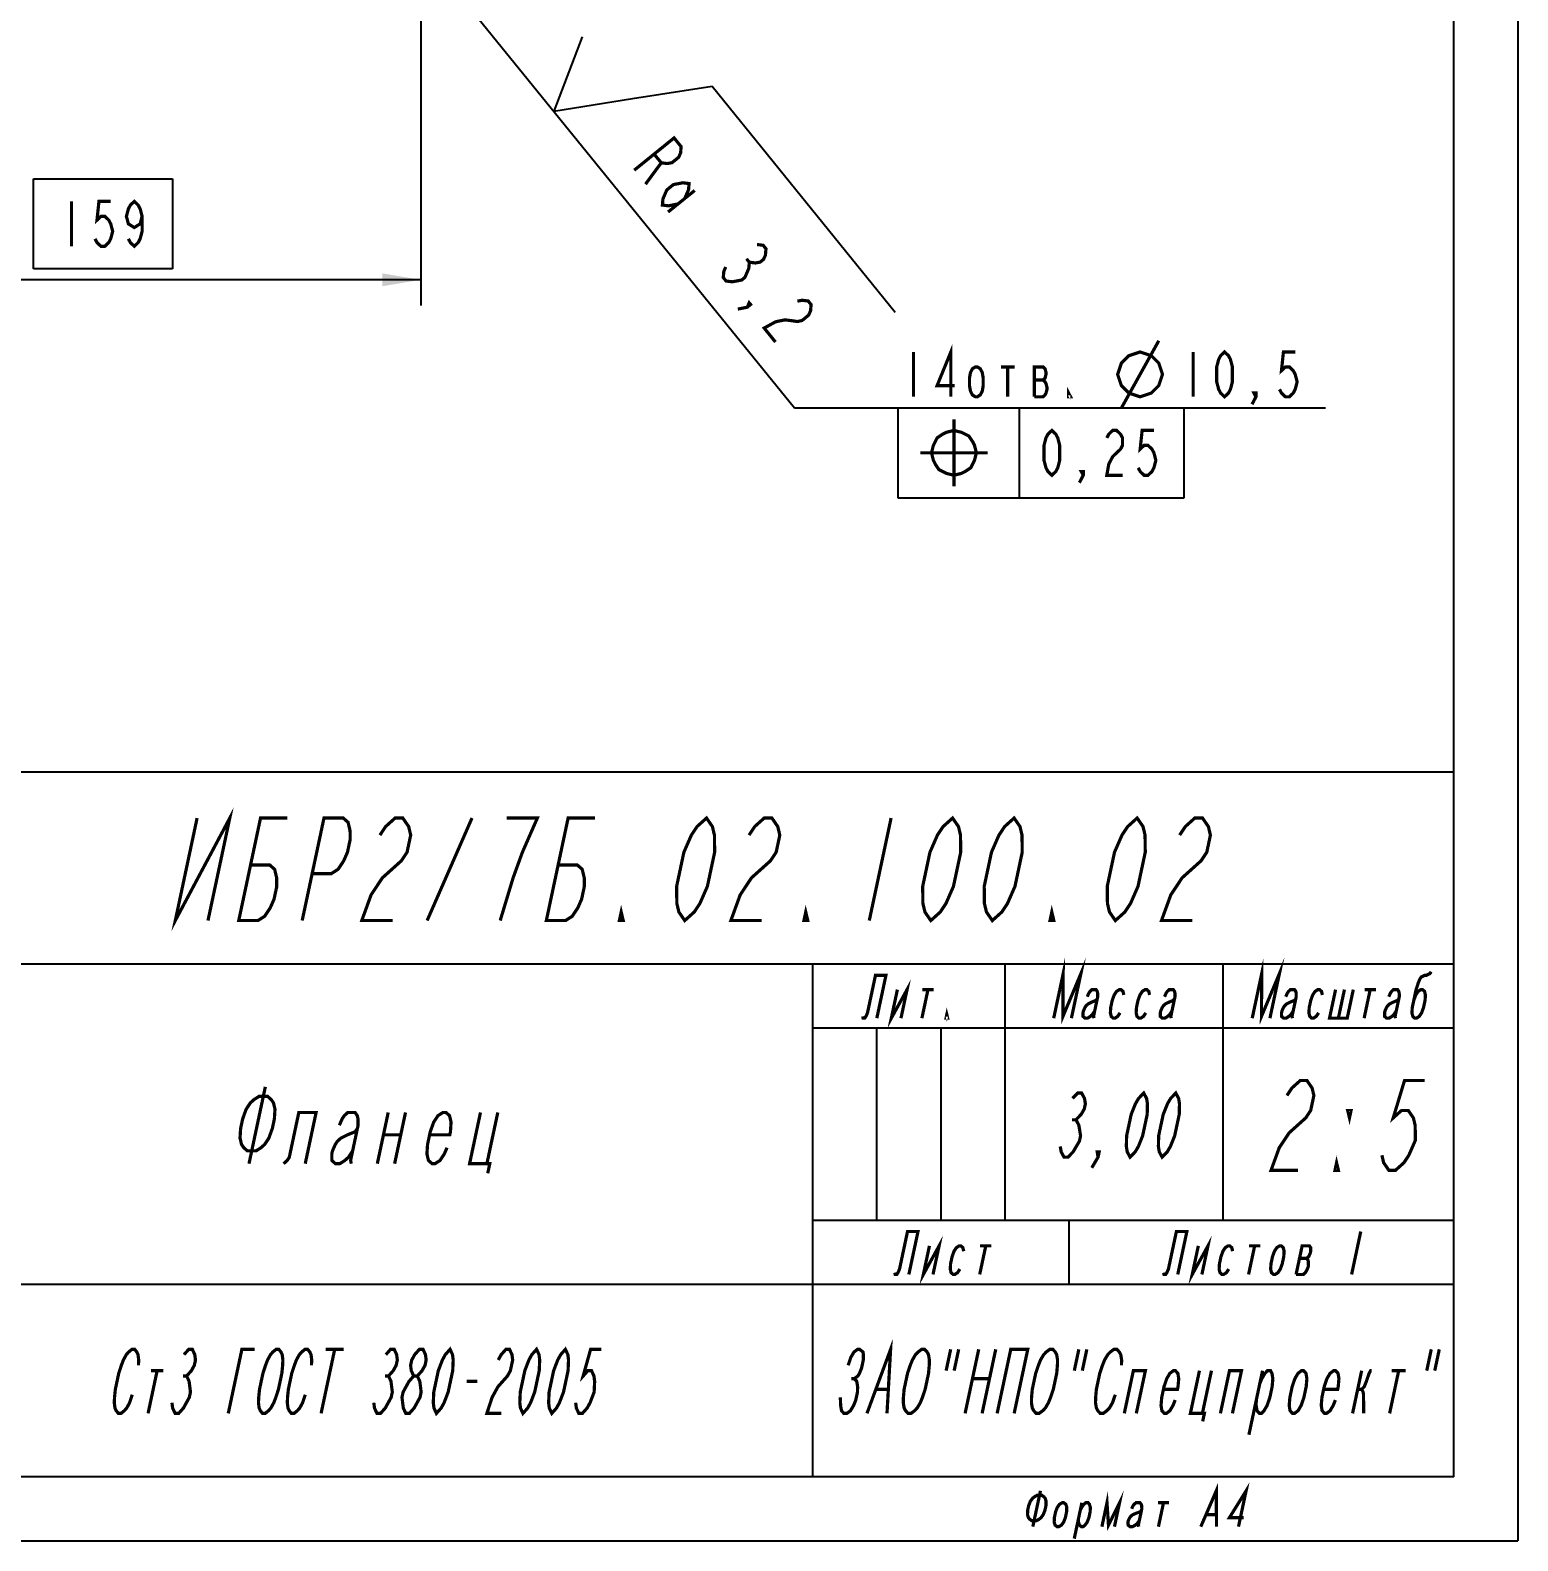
# Model space of a CAD drawing. Header units: millimetres. Extents: x 0 to 210, y 0 to 297.
# Drawn here: x 93.9 to 210, y 0 to 117.9 of the extents above; entities that cross this region are included whole.
import ezdxf

# ---------------------------------------------------------------- set-up
doc = ezdxf.new("R2010")
doc.units = ezdxf.units.MM
doc.header["$LTSCALE"] = 19.36
doc.layers.get('0').update_dxf_attribs({"linetype": 'CONTINUOUS'})
doc.layers.add('ALL_DIMENSIONS', color=7, linetype='CONTINUOUS')
doc.layers.add('ALL_SURF_FIN', color=7, linetype='CONTINUOUS')
doc.styles.get("Standard").update_dxf_attribs({"font": 'txt', "width": 0.7})
doc.dimstyles.new('DIMSTYLE_2', dxfattribs={"dimtxt": 3.5, "dimasz": 3, "dimexe": 0.18, "dimexo": 0.0625, "dimgap": 0.09, "dimtad": 1, "dimlfac": 2.5, "dimdsep": 46, "dimtxsty": 'STANDARD', "dimblk": '_FILLED', "dimblk1": '_FILLED', "dimblk2": '_FILLED', "dimcen": 0.09, "dimadec": 0, "dimazin": 0, "dimtp": 0.5, "dimtm": 0.5, "dimtfac": 1, "dimtofl": 0, "dimtmove": 0, "dimatfit": 3, "dimldrblk": '_FILLED', "dimfxl": 1, "dimtolj": 1, "dimarcsym": 0})
doc.dimstyles.new('DIMSTYLE_6', dxfattribs={"dimtxt": 3.5, "dimasz": 3, "dimexe": 0.18, "dimexo": 0.0625, "dimgap": 0.09, "dimtad": 1, "dimtih": 1, "dimtoh": 1, "dimlfac": 2.5, "dimdsep": 46, "dimtxsty": 'STANDARD', "dimblk": '_FILLED', "dimblk1": '_FILLED', "dimblk2": '_FILLED', "dimcen": 0.09, "dimadec": 0, "dimazin": 0, "dimtp": 0.2, "dimtm": 0.2, "dimtfac": 1, "dimtofl": 0, "dimtmove": 0, "dimatfit": 3, "dimldrblk": '_FILLED', "dimfxl": 1, "dimtolj": 1, "dimarcsym": 0})

# ---------------------------------------------------------------- blocks, each defined once
blk = doc.blocks.new('_FILLED')
at = {"color": 0, "linetype": 'BYBLOCK'}
blk.add_solid([(0, 0), (-1, 0.167), (-1, -0.167)], dxfattribs=at)
blk = doc.blocks.new('*D9')
at = {"layer": 'ALL_DIMENSIONS', "color": 2, "linetype": 'CONTINUOUS'}
for p, q in [((125.72, 122.78), (153.56, 88.42)), ((153.56, 88.42), (159.88, 88.42)), ((159.88, 88.42), (195, 88.42))]:
    blk.add_line(p, q, dxfattribs=at)
at = {"layer": 'ALL_DIMENSIONS', "color": 2, "linetype": 'CONTINUOUS', "xscale": 3, "yscale": 3, "zscale": 3, "rotation": 129.0082651392}
blk.add_blockref('_FILLED', (125.72, 122.78), dxfattribs=at)
blk = doc.blocks.new('SYM_5_BL0', base_point=(148.1, 105.47))
at = {"layer": 'ALL_SURF_FIN', "color": 2, "linetype": 'CONTINUOUS'}
for p, q in [((137.01, 117.39), (134.79, 111.59)), ((140.92, 112.56), (147.13, 113.53)), ((147.13, 113.53), (161.41, 95.88)), ((134.79, 111.59), (140.92, 112.56))]:
    blk.add_line(p, q, dxfattribs=at)
at = {"layer": 'ALL_SURF_FIN', "color": 2, "linetype": 'CONTINUOUS', "const_width": 0.25}
for points in [[(141.06, 106.97), (144.17, 109.49), (144.72, 108.81), (144.68, 108.33), (144.53, 107.98), (144.01, 107.56), (143.64, 107.49), (143.17, 107.55), (142.61, 108.23)], [(143.17, 107.55), (141.94, 105.88)], [(144.48, 104.34), (143.74, 104.19), (143.26, 104.25), (143.3, 104.73), (143.6, 105.43), (144.12, 105.85), (144.86, 105.99), (145.34, 105.93), (145.3, 105.45), (145, 104.76)], [(145.78, 105.39), (143.7, 103.71)], [(150.64, 101.17), (151.12, 101.11), (151.34, 100.84), (151.3, 100.35), (151.15, 100.01), (150.89, 99.8), (150.52, 99.73), (150.04, 99.79), (150, 99.31), (149.85, 98.96), (149.7, 98.61), (149.45, 98.4), (149.08, 98.33), (148.71, 98.26), (148.23, 98.32), (148.01, 98.59), (148.05, 99.07), (148.2, 99.42)], [(149.82, 100.06), (150.04, 99.79)], [(149.88, 96.28), (150.03, 96.62), (150.14, 96.49), (149.88, 96.28), (149.14, 96.13)], [(153.79, 96.75), (154.16, 96.82), (154.64, 96.76), (154.86, 96.48), (154.82, 96), (154.67, 95.66), (154.16, 95.24), (153.79, 95.16), (153.31, 95.23), (152.83, 95.29), (152.09, 95.14), (151.2, 94.65), (152.08, 93.56)]]:
    blk.add_lwpolyline(points, dxfattribs=at)
blk = doc.blocks.new('*D12')
at = {"layer": 'ALL_DIMENSIONS', "color": 2, "linetype": 'CONTINUOUS'}
for p, q in [((60.8, 120.32), (60.8, 96.42)), ((124.4, 120.32), (124.4, 96.42)), ((60.8, 98.42), (92.6, 98.42)), ((124.4, 98.42), (92.6, 98.42))]:
    blk.add_line(p, q, dxfattribs=at)
at = {"layer": 'ALL_DIMENSIONS', "color": 2, "linetype": 'CONTINUOUS', "xscale": 3, "yscale": 3, "zscale": 3, "rotation": 180}
blk.add_blockref('_FILLED', (60.8, 98.42), dxfattribs=at)
at = {"layer": 'ALL_DIMENSIONS', "color": 2, "linetype": 'CONTINUOUS', "xscale": 3, "yscale": 3, "zscale": 3}
blk.add_blockref('_FILLED', (124.4, 98.42), dxfattribs=at)

msp = doc.modelspace()

# ---------------------------------------------------------------- linework, layer by layer
at = {"color": 7, "linetype": 'CONTINUOUS'}
for p, q in [((210, 297), (210, 0)), ((205, 5), (205, 292.3499)), ((205, 60), (20, 60)), ((205, 5), (205, 60)), ((205, 45), (20, 45)), ((155, 5), (155, 45)), ((170, 25), (170, 45)), ((187, 25), (187, 45)), ((205, 40), (155, 40)), ((160, 25), (160, 40)), ((165, 25), (165, 40)), ((205, 25), (155, 25)), ((175, 20), (175, 25)), ((205, 20), (20, 20)), ((205, 5), (20, 5)), ((205, 5), (20, 5)), ((0, 0), (210, 0))]:
    msp.add_line(p, q, dxfattribs=at)
at = {"color": 2, "linetype": 'CONTINUOUS', "const_width": 0.25}
for points in [[(106.9504, 56.4106), (105.25, 48.4106), (109.5005, 56.4106), (107.8, 48.4106)], [(145, 48.4106), (144.5417, 49.0773), (144.3834, 49.744), (144.3668, 51.0773), (144.9336, 53.744), (145.517, 55.0773), (145.9588, 55.744), (146.7005, 56.4106), (147.1587, 55.744), (147.317, 55.0773), (147.3336, 53.744), (146.7668, 51.0773), (146.1834, 49.744), (145.7417, 49.0773), (145, 48.4106)], [(164.2, 48.4106), (163.7417, 49.0773), (163.5834, 49.744), (163.5668, 51.0773), (164.1336, 53.744), (164.717, 55.0773), (165.1587, 55.744), (165.9004, 56.4106), (166.3588, 55.744), (166.517, 55.0773), (166.5336, 53.744), (165.9668, 51.0773), (165.3834, 49.744), (164.9417, 49.0773), (164.2, 48.4106)], [(169, 48.4106), (168.5417, 49.0773), (168.3834, 49.744), (168.3668, 51.0773), (168.9336, 53.744), (169.517, 55.0773), (169.9587, 55.744), (170.7004, 56.4106), (171.1587, 55.744), (171.317, 55.0773), (171.3336, 53.744), (170.7668, 51.0773), (170.1834, 49.744), (169.7417, 49.0773), (169, 48.4106)], [(178.6, 48.4106), (178.1417, 49.0773), (177.9834, 49.744), (177.9668, 51.0773), (178.5336, 53.744), (179.117, 55.0773), (179.5588, 55.744), (180.3005, 56.4106), (180.7587, 55.744), (180.917, 55.0773), (180.9336, 53.744), (180.3668, 51.0773), (179.7834, 49.744), (179.3417, 49.0773), (178.6, 48.4106)], [(111.1211, 52.744), (112.6211, 52.744), (113.0002, 52.4106), (113.1585, 51.744), (113.1668, 51.0773), (112.9543, 50.0773), (112.6626, 49.4106), (112.2209, 48.744), (111.7, 48.4106), (110.2, 48.4106), (111.9005, 56.4106), (114.0004, 56.4106)], [(115.9294, 52.0773), (117.4294, 52.0773), (117.9502, 52.4106), (118.3919, 53.0773), (118.6836, 53.744), (118.8962, 54.744), (118.8879, 55.4106), (118.7296, 56.0773), (118.3505, 56.4106), (116.8505, 56.4106), (115.15, 48.4106)], [(121.2171, 55.0773), (121.6587, 55.744), (122.4005, 56.4106), (123.0004, 56.4106), (123.4588, 55.744), (123.617, 55.0773), (123.3336, 53.744), (122.8919, 53.0773), (122.1502, 52.4106), (121.4085, 51.744), (120.5251, 50.4106), (119.8, 48.4106), (122.2, 48.4106)], [(124.9, 48.4106), (128.4005, 56.4106)], [(130.6, 48.4106), (131.6085, 51.744), (132.3336, 53.744), (132.917, 55.0773), (133.5005, 56.4106), (131.1004, 56.4106)], [(135.1211, 52.744), (136.6211, 52.744), (137.0002, 52.4106), (137.1585, 51.744), (137.1668, 51.0773), (136.9543, 50.0773), (136.6626, 49.4106), (136.2209, 48.744), (135.7, 48.4106), (134.2, 48.4106), (135.9005, 56.4106), (138.0005, 56.4106)], [(150.017, 55.0773), (150.4587, 55.744), (151.2005, 56.4106), (151.8004, 56.4106), (152.2587, 55.744), (152.417, 55.0773), (152.1336, 53.744), (151.6919, 53.0773), (150.9502, 52.4106), (150.2085, 51.744), (149.3251, 50.4106), (148.6, 48.4106), (151, 48.4106)], [(161.1005, 56.4106), (159.4, 48.4106)], [(183.617, 55.0773), (184.0587, 55.744), (184.8004, 56.4106), (185.4005, 56.4106), (185.8587, 55.744), (186.017, 55.0773), (185.7336, 53.744), (185.2919, 53.0773), (184.5502, 52.4106), (183.8085, 51.744), (182.9251, 50.4106), (182.2, 48.4106), (184.6, 48.4106)], [(140.2, 48.4106), (139.9, 48.4106), (140.0417, 49.0773), (140.2, 48.4106)], [(154.6, 48.4106), (154.3, 48.4106), (154.4417, 49.0773), (154.6, 48.4106)], [(173.8, 48.4106), (173.5, 48.4106), (173.6417, 49.0773), (173.8, 48.4106)], [(173.7891, 40.7876), (174.5308, 44.2772), (174.5097, 40.9272), (175.9127, 44.2772), (175.1709, 40.7876)], [(189.2791, 40.7876), (190.0208, 44.2772), (189.9997, 40.9272), (191.4027, 44.2772), (190.6609, 40.7876)], [(158.8866, 40.9272), (158.9197, 40.7876), (159.0453, 40.7876), (159.1378, 40.9272), (159.2599, 41.2063), (159.883, 44.1376), (160.6996, 44.1376), (159.9875, 40.7876)], [(161.5928, 43.0209), (161.1181, 40.7876), (162.3466, 43.0209), (161.8719, 40.7876)], [(201.887, 42.1834), (202.0388, 42.6022), (202.2238, 42.8813), (202.4419, 43.0209), (202.5675, 43.0209), (202.7263, 42.8813), (202.7926, 42.6022), (202.7664, 42.1834), (202.6477, 41.6251), (202.4959, 41.2063), (202.3109, 40.9272), (202.0928, 40.7876), (201.9672, 40.7876), (201.8084, 40.9272), (201.7421, 41.2063), (201.7683, 41.6251), (201.887, 42.1834), (202.065, 43.0209), (202.2465, 43.5792), (202.3687, 43.8584), (202.4611, 43.998), (202.7421, 44.1376), (202.8677, 44.1376), (203.1486, 44.2772), (203.2411, 44.4167)], [(163.9797, 43.0209), (163.505, 40.7876)], [(163.54, 43.0209), (164.4194, 43.0209)], [(177.1932, 42.323), (177.1007, 42.1834), (176.757, 42.0438), (176.4761, 41.9042), (176.3208, 41.7647), (176.2283, 41.6251), (176.1062, 41.3459), (176.0765, 41.2063), (176.08, 40.9272), (176.2388, 40.7876), (176.4272, 40.7876), (176.6453, 40.9272), (176.8006, 41.0667), (176.9855, 41.3459)], [(176.4063, 42.4626), (176.5285, 42.7417), (176.621, 42.8813), (176.7763, 43.0209), (177.0903, 43.0209), (177.1863, 42.8813), (177.2194, 42.7417), (177.2229, 42.4626), (176.8965, 40.9272), (176.9297, 40.7876)], [(179.2626, 42.6022), (179.1963, 42.8813), (179.0375, 43.0209), (178.9119, 43.0209), (178.6938, 42.8813), (178.5088, 42.6022), (178.357, 42.1834), (178.2383, 41.6251), (178.2121, 41.2063), (178.2784, 40.9272), (178.4372, 40.7876), (178.5628, 40.7876), (178.7809, 40.9272), (178.9659, 41.2063)], [(181.2726, 42.6022), (181.2063, 42.8813), (181.0475, 43.0209), (180.9219, 43.0209), (180.7038, 42.8813), (180.5188, 42.6022), (180.367, 42.1834), (180.2483, 41.6251), (180.2221, 41.2063), (180.2884, 40.9272), (180.4472, 40.7876), (180.5728, 40.7876), (180.7909, 40.9272), (180.9759, 41.2063)], [(183.2232, 42.323), (183.1308, 42.1834), (182.787, 42.0438), (182.5061, 41.9042), (182.3508, 41.7647), (182.2583, 41.6251), (182.1362, 41.3459), (182.1065, 41.2063), (182.11, 40.9272), (182.2687, 40.7876), (182.4572, 40.7876), (182.6753, 40.9272), (182.8306, 41.0667), (183.0155, 41.3459)], [(182.4363, 42.4626), (182.5585, 42.7417), (182.651, 42.8813), (182.8063, 43.0209), (183.1203, 43.0209), (183.2163, 42.8813), (183.2494, 42.7417), (183.2529, 42.4626), (182.9265, 40.9272), (182.9597, 40.7876)], [(192.6832, 42.323), (192.5908, 42.1834), (192.247, 42.0438), (191.9661, 41.9042), (191.8108, 41.7647), (191.7183, 41.6251), (191.5962, 41.3459), (191.5665, 41.2063), (191.57, 40.9272), (191.7287, 40.7876), (191.9172, 40.7876), (192.1353, 40.9272), (192.2906, 41.0667), (192.4755, 41.3459)], [(191.8963, 42.4626), (192.0185, 42.7417), (192.111, 42.8813), (192.2663, 43.0209), (192.5803, 43.0209), (192.6763, 42.8813), (192.7094, 42.7417), (192.7129, 42.4626), (192.3865, 40.9272), (192.4197, 40.7876)], [(194.7526, 42.6022), (194.6863, 42.8813), (194.5275, 43.0209), (194.4019, 43.0209), (194.1838, 42.8813), (193.9988, 42.6022), (193.847, 42.1834), (193.7283, 41.6251), (193.7021, 41.2063), (193.7684, 40.9272), (193.9272, 40.7876), (194.0528, 40.7876), (194.2709, 40.9272), (194.4559, 41.2063)], [(195.7838, 43.0209), (195.3091, 40.7876), (196.6909, 40.7876), (197.1656, 43.0209)], [(196.4747, 43.0209), (196, 40.7876)], [(198.4847, 43.0209), (198.01, 40.7876)], [(198.045, 43.0209), (198.9244, 43.0209)], [(200.7232, 42.323), (200.6308, 42.1834), (200.287, 42.0438), (200.0061, 41.9042), (199.8508, 41.7647), (199.7583, 41.6251), (199.6362, 41.3459), (199.6065, 41.2063), (199.61, 40.9272), (199.7688, 40.7876), (199.9572, 40.7876), (200.1753, 40.9272), (200.3306, 41.0667), (200.5156, 41.3459)], [(199.9363, 42.4626), (200.0585, 42.7417), (200.151, 42.8813), (200.3063, 43.0209), (200.6203, 43.0209), (200.7163, 42.8813), (200.7494, 42.7417), (200.7529, 42.4626), (200.4265, 40.9272), (200.4597, 40.7876)], [(165.515, 40.7876), (165.3894, 40.7876), (165.4487, 41.0667), (165.515, 40.7876)], [(112.2753, 35.433), (111, 29.433)], [(191.9899, 34.7551), (192.3764, 35.3385), (193.0254, 35.9218), (193.5504, 35.9218), (193.9514, 35.3385), (194.0899, 34.7551), (193.8419, 33.5885), (193.4554, 33.0051), (192.8064, 32.4218), (192.1574, 31.8385), (191.3845, 30.6718), (190.75, 28.9218), (192.85, 28.9218)], [(202.7379, 35.9218), (201.1629, 35.9218), (200.2804, 33.0051), (200.9294, 33.5885), (201.4544, 33.5885), (201.8554, 33.0051), (201.9939, 32.4218), (202.0085, 31.2551), (201.498, 30.0885), (201.1115, 29.5051), (200.4625, 28.9218), (199.9375, 28.9218), (199.5365, 29.5051), (199.398, 30.0885)], [(112.4534, 34.683), (111.7784, 34.683), (111.3878, 34.433), (111.1096, 34.183), (110.7784, 33.683), (110.5064, 32.933), (110.347, 32.183), (110.3001, 31.433), (110.4188, 30.933), (110.5907, 30.683), (110.8751, 30.433), (111.55, 30.433), (111.9407, 30.683), (112.2188, 30.933), (112.5501, 31.433), (112.822, 32.183), (112.9814, 32.933), (113.0284, 33.683), (112.9096, 34.183), (112.7378, 34.433), (112.4534, 34.683)], [(175.2555, 34.5275), (175.6565, 34.9441), (175.969, 34.9441), (176.193, 34.5275), (176.2606, 34.1108), (176.1721, 33.6941), (175.9273, 33.2775), (175.5262, 32.8608), (175.7501, 32.4441), (175.8178, 32.0275), (175.8855, 31.6108), (175.7969, 31.1941), (175.5521, 30.7775), (175.3073, 30.3608), (174.9062, 29.9441), (174.5938, 29.9441), (174.3698, 30.3608), (174.3021, 30.7775)], [(179.75, 29.9441), (179.5261, 30.3608), (179.4584, 30.7775), (179.4793, 31.6108), (179.8335, 33.2775), (180.1669, 34.1108), (180.4117, 34.5275), (180.8128, 34.9441), (181.0367, 34.5275), (181.1044, 34.1108), (181.0835, 33.2775), (180.7293, 31.6108), (180.3959, 30.7775), (180.1511, 30.3608), (179.75, 29.9441)], [(182.25, 29.9441), (182.0261, 30.3608), (181.9584, 30.7775), (181.9793, 31.6108), (182.3335, 33.2775), (182.6669, 34.1108), (182.9117, 34.5275), (183.3128, 34.9441), (183.5367, 34.5275), (183.6044, 34.1108), (183.5835, 33.2775), (183.2293, 31.6108), (182.8959, 30.7775), (182.6511, 30.3608), (182.25, 29.9441)], [(113.7, 29.433), (113.9781, 29.683), (114.1438, 29.933), (114.1969, 30.183), (114.8877, 33.433), (116.2377, 33.433), (115.3875, 29.433)], [(118.0502, 32.433), (118.2689, 32.933), (118.4346, 33.183), (118.7127, 33.433), (119.2752, 33.433), (119.4471, 33.183), (119.5064, 32.933), (119.5127, 32.433), (118.9281, 29.683), (118.9875, 29.433)], [(121.8627, 33.433), (121.0125, 29.433)], [(123.2127, 33.433), (122.3625, 29.433)], [(126.4532, 30.683), (126.2344, 30.183), (125.9031, 29.683), (125.5125, 29.433), (125.2875, 29.433), (125.0031, 29.683), (124.8844, 30.183), (124.9313, 30.933), (125.1439, 31.933), (125.4158, 32.683), (125.7471, 33.183), (126.1377, 33.433), (126.3627, 33.433), (126.6471, 33.183), (126.7658, 32.683), (126.7189, 31.933), (126.6657, 31.683), (125.0907, 31.683)], [(129.0627, 33.433), (128.2125, 29.433), (129.7875, 29.433), (129.6281, 28.683)], [(129.5625, 29.433), (130.4127, 33.433)], [(196.9919, 33.5885), (196.8679, 33.0051), (196.7294, 33.5885), (196.9919, 33.5885)], [(119.4595, 32.183), (119.2939, 31.933), (118.6782, 31.683), (118.1751, 31.433), (117.897, 31.183), (117.7313, 30.933), (117.5126, 30.433), (117.4594, 30.183), (117.4656, 29.683), (117.75, 29.433), (118.0875, 29.433), (118.4781, 29.683), (118.7563, 29.933), (119.0876, 30.433)], [(175.2137, 32.8608), (175.5262, 32.8608)], [(121.4908, 31.683), (122.8408, 31.683)], [(177.25, 29.9441), (177.1823, 30.3608), (177.3386, 30.3608), (177.25, 29.9441), (176.7604, 29.1108)], [(196, 28.9218), (195.7375, 28.9218), (195.8615, 29.5051), (196, 28.9218)], [(161.3865, 20.9272), (161.4197, 20.7876), (161.5453, 20.7876), (161.6378, 20.9272), (161.7599, 21.2063), (162.383, 24.1376), (163.1996, 24.1376), (162.4875, 20.7876)], [(164.0928, 23.0209), (163.6181, 20.7876), (164.8466, 23.0209), (164.3719, 20.7876)], [(182.3665, 20.9272), (182.3997, 20.7876), (182.5253, 20.7876), (182.6178, 20.9272), (182.7399, 21.2063), (183.363, 24.1376), (184.1796, 24.1376), (183.4675, 20.7876)], [(185.0728, 23.0209), (184.5981, 20.7876), (185.8266, 23.0209), (185.3519, 20.7876)], [(197.7471, 24.1376), (197.035, 20.7876)], [(166.7676, 22.6022), (166.7013, 22.8813), (166.5425, 23.0209), (166.4169, 23.0209), (166.1988, 22.8813), (166.0138, 22.6022), (165.862, 22.1834), (165.7433, 21.6251), (165.7171, 21.2063), (165.7834, 20.9272), (165.9422, 20.7876), (166.0678, 20.7876), (166.2859, 20.9272), (166.4709, 21.2063)], [(168.4897, 23.0209), (168.015, 20.7876)], [(168.05, 23.0209), (168.9294, 23.0209)], [(187.7476, 22.6022), (187.6813, 22.8813), (187.5225, 23.0209), (187.3969, 23.0209), (187.1788, 22.8813), (186.9938, 22.6022), (186.842, 22.1834), (186.7233, 21.6251), (186.6971, 21.2063), (186.7634, 20.9272), (186.9222, 20.7876), (187.0478, 20.7876), (187.2659, 20.9272), (187.4509, 21.2063)], [(189.4697, 23.0209), (188.995, 20.7876)], [(189.03, 23.0209), (189.9094, 23.0209)], [(190.862, 22.1834), (191.0138, 22.6022), (191.1988, 22.8813), (191.4169, 23.0209), (191.5425, 23.0209), (191.7013, 22.8813), (191.7676, 22.6022), (191.7414, 22.1834), (191.6227, 21.6251), (191.4709, 21.2063), (191.2859, 20.9272), (191.0678, 20.7876), (190.9422, 20.7876), (190.7834, 20.9272), (190.7171, 21.2063), (190.7433, 21.6251), (190.862, 22.1834)], [(192.7009, 20.7876), (193.1757, 23.0209), (193.741, 23.0209), (193.8369, 22.8813), (193.8404, 22.6022), (193.8107, 22.4626), (193.6886, 22.1834), (193.5333, 22.0438), (192.968, 22.0438)], [(192.7009, 20.7876), (193.2663, 20.7876), (193.4215, 20.9272), (193.514, 21.0667), (193.6362, 21.3459), (193.6658, 21.4855), (193.6624, 21.7647), (193.6292, 21.9042), (193.5333, 22.0438)], [(159.2187, 9.9441), (161.0628, 14.9441), (160.7813, 9.9441)], [(102.3752, 13.6941), (102.3935, 14.1108), (102.3414, 14.5275), (102.2451, 14.7358), (102.0784, 14.9441), (101.8675, 14.9441), (101.6122, 14.7358), (101.4273, 14.5275), (101.1982, 14.1108), (101.0393, 13.6941), (100.8361, 13.0691), (100.5704, 11.8191), (100.5079, 11.1941), (100.4896, 10.7775), (100.5417, 10.3608), (100.638, 10.1525), (100.8047, 9.9441), (101.0156, 9.9441), (101.2708, 10.1525), (101.4558, 10.3608), (101.6849, 10.7775), (101.8881, 11.4025)], [(105.9273, 14.5275), (106.2972, 14.9441), (106.5784, 14.9441), (106.7711, 14.5275), (106.8232, 14.1108), (106.7346, 13.6941), (106.5054, 13.2775), (106.1356, 12.8608), (106.3283, 12.4441), (106.3803, 12.0275), (106.4324, 11.6108), (106.3438, 11.1941), (106.1146, 10.7775), (105.8854, 10.3608), (105.5156, 9.9441), (105.2344, 9.9441), (105.0417, 10.3608), (104.9896, 10.7775)], [(109.3828, 9.9441), (110.4456, 14.9441), (111.43, 14.9441)], [(112.0861, 13.0691), (111.8204, 11.8191), (111.7579, 11.1941), (111.7396, 10.7775), (111.7917, 10.3608), (111.888, 10.1525), (112.0547, 9.9441), (112.2656, 9.9441), (112.5208, 10.1525), (112.7058, 10.3608), (112.935, 10.7775), (113.0938, 11.1941), (113.297, 11.8191), (113.5627, 13.0691), (113.6252, 13.6941), (113.6435, 14.1108), (113.5914, 14.5275), (113.4951, 14.7358), (113.3284, 14.9441), (113.1175, 14.9441), (112.8623, 14.7358), (112.6773, 14.5275), (112.4482, 14.1108), (112.2893, 13.6941), (112.0861, 13.0691)], [(115.8752, 13.6941), (115.8935, 14.1108), (115.8414, 14.5275), (115.7451, 14.7358), (115.5784, 14.9441), (115.3675, 14.9441), (115.1122, 14.7358), (114.9273, 14.5275), (114.6982, 14.1108), (114.5393, 13.6941), (114.3361, 13.0691), (114.0704, 11.8191), (114.0079, 11.1941), (113.9896, 10.7775), (114.0417, 10.3608), (114.138, 10.1525), (114.3047, 9.9441), (114.5156, 9.9441), (114.7708, 10.1525), (114.9558, 10.3608), (115.1849, 10.7775), (115.3881, 11.4025)], [(117.6878, 14.9441), (116.625, 9.9441)], [(116.9847, 14.9441), (118.3909, 14.9441)], [(121.6773, 14.5275), (122.0472, 14.9441), (122.3284, 14.9441), (122.5211, 14.5275), (122.5731, 14.1108), (122.4846, 13.6941), (122.2554, 13.2775), (121.8856, 12.8608), (122.0783, 12.4441), (122.1303, 12.0275), (122.1824, 11.6108), (122.0938, 11.1941), (121.8646, 10.7775), (121.6354, 10.3608), (121.2656, 9.9441), (120.9844, 9.9441), (120.7917, 10.3608), (120.7396, 10.7775)], [(123.8543, 12.8608), (123.6617, 13.2775), (123.6096, 13.6941), (123.6982, 14.1108), (123.9273, 14.5275), (124.2972, 14.9441), (124.5784, 14.9441), (124.7711, 14.5275), (124.8232, 14.1108), (124.7346, 13.6941), (124.5054, 13.2775), (124.1356, 12.8608)], [(125.625, 9.9441), (125.4323, 10.3608), (125.3803, 10.7775), (125.4168, 11.6108), (125.771, 13.2775), (126.0888, 14.1108), (126.318, 14.5275), (126.6878, 14.9441), (126.8805, 14.5275), (126.9325, 14.1108), (126.896, 13.2775), (126.5418, 11.6108), (126.224, 10.7775), (125.9948, 10.3608), (125.625, 9.9441)], [(130.4482, 14.1108), (130.6774, 14.5275), (131.0472, 14.9441), (131.3284, 14.9441), (131.5211, 14.5275), (131.5731, 14.1108), (131.396, 13.2775), (131.1668, 12.8608), (130.797, 12.4441), (130.4272, 12.0275), (129.9688, 11.1941), (129.5625, 9.9441), (130.6875, 9.9441)], [(132.375, 9.9441), (132.1823, 10.3608), (132.1303, 10.7775), (132.1668, 11.6108), (132.521, 13.2775), (132.8388, 14.1108), (133.068, 14.5275), (133.4378, 14.9441), (133.6305, 14.5275), (133.6825, 14.1108), (133.646, 13.2775), (133.2918, 11.6108), (132.974, 10.7775), (132.7448, 10.3608), (132.375, 9.9441)], [(134.625, 9.9441), (134.4323, 10.3608), (134.3802, 10.7775), (134.4168, 11.6108), (134.771, 13.2775), (135.0888, 14.1108), (135.318, 14.5275), (135.6878, 14.9441), (135.8805, 14.5275), (135.9325, 14.1108), (135.896, 13.2775), (135.5418, 11.6108), (135.224, 10.7775), (134.9948, 10.3608), (134.625, 9.9441)], [(138.5003, 14.9441), (137.6565, 14.9441), (137.0731, 12.8608), (137.4429, 13.2775), (137.7241, 13.2775), (137.9168, 12.8608), (137.9689, 12.4441), (137.9324, 11.6108), (137.6146, 10.7775), (137.3854, 10.3608), (137.0156, 9.9441), (136.7344, 9.9441), (136.5417, 10.3608), (136.4896, 10.7775)], [(157.7502, 13.6941), (157.9612, 14.3191), (158.206, 14.7358), (158.4847, 14.9441), (158.6409, 14.9441), (158.9091, 14.7358), (158.943, 14.5275), (158.9325, 14.1108), (158.7997, 13.4858), (158.633, 13.0691), (158.5106, 12.8608), (158.2319, 12.6525), (157.9975, 12.6525)], [(162.383, 13.0691), (162.1173, 11.8191), (162.0626, 11.1941), (162.0521, 10.7775), (162.1198, 10.3608), (162.2318, 10.1525), (162.4219, 9.9441), (162.6562, 9.9441), (162.9349, 10.1525), (163.1354, 10.3608), (163.3803, 10.7775), (163.5469, 11.1941), (163.7579, 11.8191), (164.0236, 13.0691), (164.0783, 13.6941), (164.0888, 14.1108), (164.0211, 14.5275), (163.9091, 14.7358), (163.719, 14.9441), (163.4847, 14.9441), (163.206, 14.7358), (163.0055, 14.5275), (162.7607, 14.1108), (162.594, 13.6941), (162.383, 13.0691)], [(165.7503, 14.9441), (165.396, 13.2775)], [(166.3753, 14.9441), (166.021, 13.2775)], [(167.9378, 14.9441), (166.875, 9.9441)], [(169.2659, 14.9441), (168.2031, 9.9441)], [(169.375, 9.9441), (170.4378, 14.9441), (171.7659, 14.9441), (170.7031, 9.9441)], [(172.383, 13.0691), (172.1173, 11.8191), (172.0626, 11.1941), (172.0521, 10.7775), (172.1198, 10.3608), (172.2318, 10.1525), (172.4219, 9.9441), (172.6563, 9.9441), (172.9349, 10.1525), (173.1354, 10.3608), (173.3803, 10.7775), (173.547, 11.1941), (173.7579, 11.8191), (174.0236, 13.0691), (174.0783, 13.6941), (174.0888, 14.1108), (174.0211, 14.5275), (173.9091, 14.7358), (173.719, 14.9441), (173.4847, 14.9441), (173.206, 14.7358), (173.0055, 14.5275), (172.7606, 14.1108), (172.594, 13.6941), (172.383, 13.0691)], [(175.7503, 14.9441), (175.396, 13.2775)], [(176.3753, 14.9441), (176.021, 13.2775)], [(179.0783, 13.6941), (179.0888, 14.1108), (179.0211, 14.5275), (178.9091, 14.7358), (178.719, 14.9441), (178.4847, 14.9441), (178.206, 14.7358), (178.0055, 14.5275), (177.7607, 14.1108), (177.594, 13.6941), (177.383, 13.0691), (177.1173, 11.8191), (177.0626, 11.1941), (177.0521, 10.7775), (177.1198, 10.3608), (177.2318, 10.1525), (177.4219, 9.9441), (177.6562, 9.9441), (177.9349, 10.1525), (178.1354, 10.3608), (178.3802, 10.7775), (178.5912, 11.4025)], [(203.2503, 14.9441), (202.896, 13.2775)], [(203.8753, 14.9441), (203.521, 13.2775)], [(103.8335, 13.2775), (103.125, 9.9441)], [(103.3413, 13.2775), (104.3257, 13.2775)], [(105.8543, 12.8608), (106.1356, 12.8608)], [(121.6043, 12.8608), (121.8856, 12.8608)], [(123.2344, 9.9441), (123.0417, 10.3608), (122.9896, 10.7775), (122.9376, 11.1941), (123.0261, 11.6108), (123.2553, 12.0275), (123.4845, 12.4441), (123.8543, 12.8608), (124.1356, 12.8608), (124.3283, 12.4441), (124.3803, 12.0275), (124.4324, 11.6108), (124.3438, 11.1941), (124.1146, 10.7775), (123.8854, 10.3608), (123.5156, 9.9441), (123.2344, 9.9441)], [(179.2969, 9.9441), (180.0054, 13.2775), (180.9429, 13.2775), (180.2344, 9.9441)], [(183.2683, 10.9858), (183.1016, 10.5691), (182.8568, 10.1525), (182.5781, 9.9441), (182.4219, 9.9441), (182.2318, 10.1525), (182.1641, 10.5691), (182.2188, 11.1941), (182.396, 12.0275), (182.6069, 12.6525), (182.8517, 13.0691), (183.1304, 13.2775), (183.2867, 13.2775), (183.4767, 13.0691), (183.5444, 12.6525), (183.4897, 12.0275), (183.4454, 11.8191), (182.3517, 11.8191)], [(185.1616, 13.2775), (184.4531, 9.9441), (185.5469, 9.9441), (185.414, 9.3191)], [(185.3906, 9.9441), (186.0992, 13.2775)], [(186.7969, 9.9441), (187.5054, 13.2775), (188.4429, 13.2775), (187.7344, 9.9441)], [(190.0835, 13.2775), (189.0207, 8.2775)], [(189.8621, 12.2358), (190.0288, 12.6525), (190.2736, 13.0691), (190.4741, 13.2775), (190.7085, 13.2775), (190.8205, 13.0691), (190.8882, 12.6525), (190.8335, 12.0275), (190.6563, 11.1941), (190.4454, 10.5691), (190.2005, 10.1525), (190, 9.9441), (189.8438, 9.9441), (189.6537, 10.1525), (189.586, 10.5691), (189.5964, 10.9858)], [(192.3959, 12.0275), (192.6069, 12.6525), (192.8517, 13.0691), (193.1304, 13.2775), (193.2866, 13.2775), (193.4767, 13.0691), (193.5444, 12.6525), (193.4897, 12.0275), (193.3126, 11.1941), (193.1016, 10.5691), (192.8568, 10.1525), (192.5781, 9.9441), (192.4219, 9.9441), (192.2318, 10.1525), (192.1641, 10.5691), (192.2188, 11.1941), (192.3959, 12.0275)], [(195.7683, 10.9858), (195.6016, 10.5691), (195.3568, 10.1525), (195.0781, 9.9441), (194.9219, 9.9441), (194.7318, 10.1525), (194.6641, 10.5691), (194.7188, 11.1941), (194.896, 12.0275), (195.1069, 12.6525), (195.3517, 13.0691), (195.6304, 13.2775), (195.7867, 13.2775), (195.9767, 13.0691), (196.0444, 12.6525), (195.9897, 12.0275), (195.9454, 11.8191), (194.8517, 11.8191)], [(197.8179, 13.2775), (197.1094, 9.9441)], [(197.5079, 11.8191), (197.6642, 11.8191), (197.8204, 11.8191), (198.0209, 12.0275), (198.1876, 12.4441), (198.3986, 13.0691), (198.521, 13.2775), (198.5992, 13.2775)], [(200.7085, 13.2775), (200, 9.9441)], [(200.1616, 13.2775), (201.2554, 13.2775)], [(127.9845, 12.4441), (128.8283, 12.4441)], [(157.1407, 11.1941), (157.1641, 10.5691), (157.2318, 10.1525), (157.4219, 9.9441), (157.6562, 9.9441), (157.9349, 10.1525), (158.1797, 10.5691), (158.3464, 10.9858), (158.4793, 11.6108), (158.4897, 12.0275), (158.422, 12.4441), (158.2319, 12.6525)], [(159.9298, 11.8191), (160.8673, 11.8191)], [(167.4507, 12.6525), (168.7788, 12.6525)], [(197.8204, 11.8191), (197.9324, 11.6108), (197.9662, 11.4025), (197.9688, 9.9441)], [(172.8645, 3.5509), (172.497, 3.5509), (172.2885, 3.4342), (172.1412, 3.3176), (171.9691, 3.0842), (171.8334, 2.7342), (171.759, 2.3842), (171.7459, 2.0342), (171.8188, 1.8009), (171.9165, 1.6842), (172.0754, 1.5676), (172.4429, 1.5676), (172.6515, 1.6842), (172.7988, 1.8009), (172.9709, 2.0342), (173.1065, 2.3842), (173.1809, 2.7342), (173.1941, 3.0842), (173.1212, 3.3176), (173.0235, 3.4342), (172.8645, 3.5509)], [(172.7552, 3.9009), (172.16, 1.1009)], [(177.55, 1.1009), (177.9468, 2.9676), (178.0648, 1.2176), (178.9268, 2.9676), (178.53, 1.1009)], [(185.2675, 1.1009), (186.4752, 3.9009), (186.4925, 1.1009)], [(188.2075, 1.1009), (188.8027, 3.9009), (187.4988, 1.8009), (188.6013, 1.8009)], [(173.9392, 2.2676), (174.0749, 2.6176), (174.247, 2.8509), (174.4555, 2.9676), (174.578, 2.9676), (174.737, 2.8509), (174.8099, 2.6176), (174.7967, 2.2676), (174.6975, 1.8009), (174.5619, 1.4509), (174.3898, 1.2176), (174.1813, 1.1009), (174.0588, 1.1009), (173.8998, 1.2176), (173.8269, 1.4509), (173.84, 1.8009), (173.9392, 2.2676)], [(175.9868, 2.9676), (175.3916, 0.1676)], [(175.8628, 2.3842), (175.9736, 2.6176), (176.1457, 2.8509), (176.293, 2.9676), (176.4768, 2.9676), (176.5745, 2.8509), (176.6474, 2.6176), (176.6342, 2.2676), (176.535, 1.8009), (176.3994, 1.4509), (176.2273, 1.2176), (176.08, 1.1009), (175.9575, 1.1009), (175.7986, 1.2176), (175.7256, 1.4509), (175.714, 1.6842)], [(180.6403, 2.3842), (180.5542, 2.2676), (180.2232, 2.1509), (179.9534, 2.0342), (179.8061, 1.9176), (179.72, 1.8009), (179.6092, 1.5676), (179.5844, 1.4509), (179.596, 1.2176), (179.755, 1.1009), (179.9387, 1.1009), (180.1473, 1.2176), (180.2946, 1.3342), (180.4667, 1.5676)], [(179.8688, 2.5009), (179.9797, 2.7342), (180.0657, 2.8509), (180.213, 2.9676), (180.5193, 2.9676), (180.617, 2.8509), (180.6534, 2.7342), (180.6651, 2.5009), (180.3923, 1.2176), (180.4287, 1.1009)], [(181.928, 2.9676), (182.7855, 2.9676)], [(182.3568, 2.9676), (181.96, 1.1009)], [(185.7109, 2.0342), (186.4459, 2.0342)]]:
    msp.add_lwpolyline(points, dxfattribs=at)
at = {"layer": 'ALL_DIMENSIONS', "color": 2, "linetype": 'CONTINUOUS'}
for p, q in [((94.1732, 106.2901), (105.0232, 106.2901)), ((94.1732, 99.2901), (94.1732, 106.2901)), ((105.0232, 106.2901), (105.0232, 99.2901)), ((105.0232, 99.2901), (94.1732, 99.2901)), ((183.9709, 88.4151), (161.6293, 88.4151)), ((161.6293, 88.4151), (161.6293, 81.4151)), ((171.1084, 81.4151), (171.1084, 88.4151)), ((183.9709, 81.4151), (183.9709, 88.4151)), ((161.6293, 81.4151), (183.9709, 81.4151))]:
    msp.add_line(p, q, dxfattribs=at)
at = {"layer": 'ALL_DIMENSIONS', "color": 2, "linetype": 'CONTINUOUS', "const_width": 0.25}
for points in [[(97.1482, 104.5401), (97.1482, 101.0401)], [(100.2107, 104.5401), (99.2919, 104.5401), (99.1388, 103.0817), (99.4451, 103.3734), (99.7513, 103.3734), (100.0576, 103.0817), (100.2107, 102.7901), (100.3638, 102.2067), (100.2107, 101.6234), (100.0576, 101.3317), (99.7513, 101.0401), (99.4451, 101.0401), (99.1388, 101.3317), (98.9857, 101.6234)], [(102.6607, 103.3734), (102.5076, 102.7901), (102.0482, 102.4984), (101.5888, 102.7901), (101.4357, 103.3734), (101.5888, 103.9567), (101.7419, 104.2484), (102.0482, 104.5401), (102.3544, 104.2484), (102.5076, 103.9567), (102.6607, 103.3734), (102.6607, 102.2067), (102.5076, 101.6234), (102.3544, 101.3317), (102.0482, 101.0401), (101.7419, 101.3317), (101.5888, 101.6234)], [(165.7637, 89.2901), (165.7637, 92.7901), (164.6918, 90.1651), (166.0699, 90.1651)], [(179.0709, 88.4151), (181.9876, 93.6651)], [(162.8543, 92.7901), (162.8543, 89.2901)], [(178.7793, 91.0401), (179.0709, 91.9151), (179.6543, 92.4984), (180.5293, 92.7901), (181.4043, 92.4984), (181.9876, 91.9151), (182.2793, 91.0401), (181.9876, 90.1651), (181.4043, 89.5817), (180.5293, 89.2901), (179.6543, 89.5817), (179.0709, 90.1651), (178.7793, 91.0401)], [(184.6709, 92.7901), (184.6709, 89.2901)], [(187.121, 89.2901), (186.8147, 89.5817), (186.6616, 89.8734), (186.5085, 90.4567), (186.5085, 91.6234), (186.6616, 92.2067), (186.8147, 92.4984), (187.121, 92.7901), (187.4272, 92.4984), (187.5803, 92.2067), (187.7334, 91.6234), (187.7334, 90.4567), (187.5803, 89.8734), (187.4272, 89.5817), (187.121, 89.2901)], [(192.6335, 92.7901), (191.7147, 92.7901), (191.5616, 91.3317), (191.8678, 91.6234), (192.1741, 91.6234), (192.4803, 91.3317), (192.6335, 91.0401), (192.7866, 90.4567), (192.6335, 89.8734), (192.4803, 89.5817), (192.1741, 89.2901), (191.8678, 89.2901), (191.5616, 89.5817), (191.4084, 89.8734)], [(167.2183, 90.7484), (167.2949, 91.1859), (167.448, 91.4776), (167.6777, 91.6234), (167.8308, 91.6234), (168.0605, 91.4776), (168.2136, 91.1859), (168.2902, 90.7484), (168.2902, 90.1651), (168.2136, 89.7276), (168.0605, 89.4359), (167.8308, 89.2901), (167.6777, 89.2901), (167.448, 89.4359), (167.2949, 89.7276), (167.2183, 90.1651), (167.2183, 90.7484)], [(169.6683, 91.6234), (170.7402, 91.6234)], [(170.2043, 91.6234), (170.2043, 89.2901)], [(172.2715, 89.2901), (172.2715, 91.6234), (172.9605, 91.6234), (173.1137, 91.4776), (173.1902, 91.1859), (173.1902, 91.0401), (173.1137, 90.7484), (172.9605, 90.6026), (172.2715, 90.6026)], [(172.2715, 89.2901), (172.9605, 89.2901), (173.1137, 89.4359), (173.1902, 89.5817), (173.2668, 89.8734), (173.2668, 90.0192), (173.1902, 90.3109), (173.1137, 90.4567), (172.9605, 90.6026)], [(175.1043, 89.2901), (174.9511, 89.2901), (174.9511, 89.5817), (175.1043, 89.2901)], [(189.5709, 89.2901), (189.4178, 89.5817), (189.5709, 89.5817), (189.5709, 89.2901), (189.2647, 88.7067)], [(166.0043, 82.2901), (166.0043, 87.5401)], [(164.2543, 84.9151), (164.4001, 84.3317), (164.5459, 84.0401), (164.8376, 83.6026), (165.4209, 83.3109), (166.0043, 83.1651), (166.5876, 83.3109), (166.8793, 83.4567), (167.3168, 83.7484), (167.6085, 84.3317), (167.7543, 84.9151), (167.6085, 85.4984), (167.4626, 85.7901), (167.1709, 86.2276), (166.5876, 86.5192), (166.0043, 86.6651), (165.4209, 86.5192), (165.1293, 86.3734), (164.6918, 86.0817), (164.4001, 85.4984), (164.2543, 84.9151)], [(173.646, 83.1651), (173.3397, 83.4567), (173.1866, 83.7484), (173.0335, 84.3317), (173.0335, 85.4984), (173.1866, 86.0817), (173.3397, 86.3734), (173.646, 86.6651), (173.9522, 86.3734), (174.1053, 86.0817), (174.2584, 85.4984), (174.2584, 84.3317), (174.1053, 83.7484), (173.9522, 83.4567), (173.646, 83.1651)], [(177.9334, 86.0817), (178.0866, 86.3734), (178.3928, 86.6651), (178.6991, 86.6651), (179.0053, 86.3734), (179.1585, 86.0817), (179.1585, 85.4984), (179.0053, 85.2067), (178.6991, 84.9151), (178.3928, 84.6234), (178.0866, 84.0401), (177.9334, 83.1651), (179.1585, 83.1651)], [(181.6084, 86.6651), (180.6897, 86.6651), (180.5366, 85.2067), (180.8428, 85.4984), (181.1491, 85.4984), (181.4553, 85.2067), (181.6084, 84.9151), (181.7616, 84.3317), (181.6084, 83.7484), (181.4553, 83.4567), (181.1491, 83.1651), (180.8428, 83.1651), (180.5366, 83.4567), (180.3835, 83.7484)], [(163.3793, 84.9151), (168.6293, 84.9151)], [(176.0959, 83.1651), (175.9428, 83.4567), (176.0959, 83.4567), (176.0959, 83.1651), (175.7897, 82.5817)]]:
    msp.add_lwpolyline(points, dxfattribs=at)

# ---------------------------------------------------------------- block references
at = {"layer": 'ALL_SURF_FIN', "color": 2, "linetype": 'CONTINUOUS'}
msp.add_blockref('SYM_5_BL0', (148.0981, 105.4746), dxfattribs=at)

# ---------------------------------------------------------------- dimensions: what is measured, and where the dimension line sits
at = {"layer": 'ALL_DIMENSIONS', "color": 2, "linetype": 'CONTINUOUS'}
dim = msp.add_diameter_dim_2p(p1=(125.72, 122.7832), p2=(123.0764, 126.0469), text='14отв. <>', dimstyle='DIMSTYLE_6', dxfattribs=at)
dim.commit()
dim.dimension.update_dxf_attribs({"geometry": '*D9', "text_midpoint": (161.6293, 89.2901), "dimtype": 163})
dim = msp.add_linear_dim(base=(124.3982, 98.4151), p1=(60.7982, 120.3151), p2=(124.3982, 120.3151), text='53х3=<>', dimstyle='DIMSTYLE_2', dxfattribs=at)
dim.commit()
dim.dimension.update_dxf_attribs({"geometry": '*D12', "text_midpoint": (81.9232, 101.0401), "dimtype": 160})

doc.saveas('drawing.dxf')
